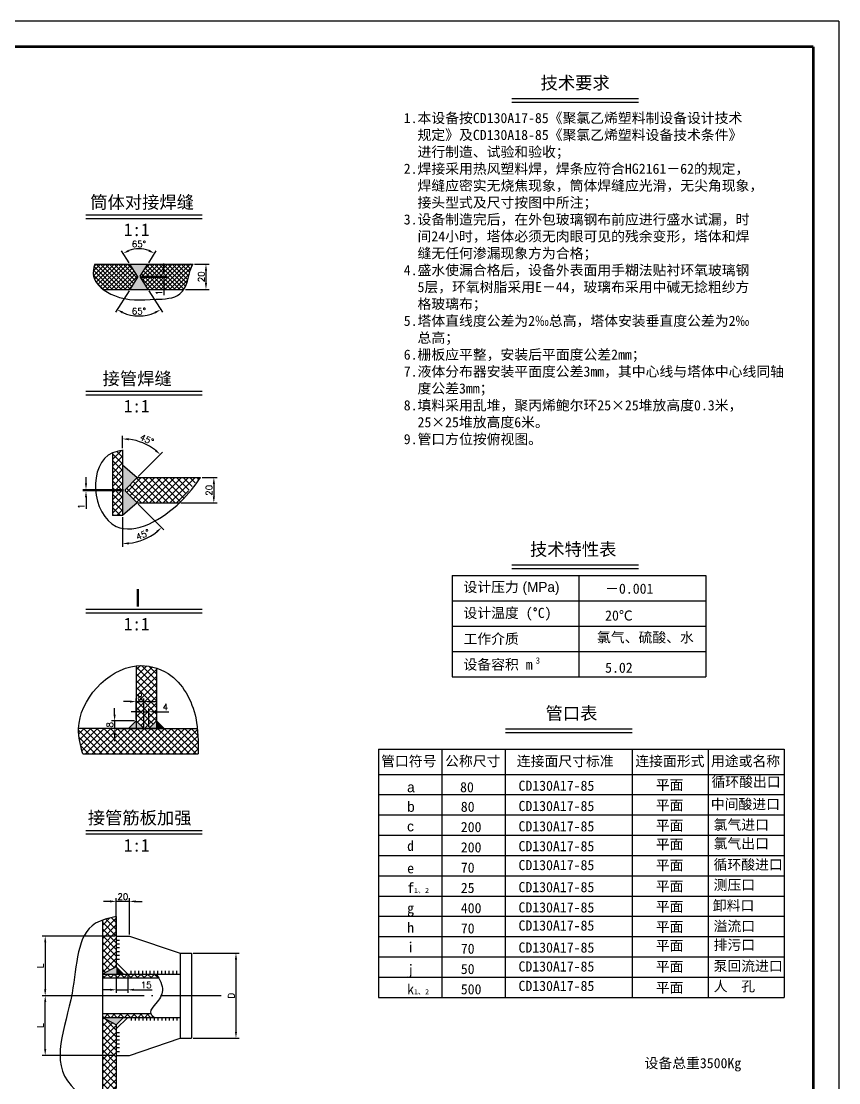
# Model space of a CAD drawing. Extents: x -699 to 795, y -2090 to -821.
# Drawn here: x 472.8 to 795.3, y -1668 to -1249.2 of the extents above; entities that cross this region are included whole.
import ezdxf

# ---------------------------------------------------------------- set-up
doc = ezdxf.new("R2010")
doc.units = 0
doc.header["$MEASUREMENT"] = 0
doc.linetypes.add('ACAD_ISO04W100', pattern=[30.5, 24, -3, 0.5, -3])
doc.layers.get('DEFPOINTS').update_dxf_attribs({"linetype": 'CONTINUOUS'})
for name, color, linetype in [('中线', 1, 'ACAD_ISO04W100'), ('文字', 6, 'CONTINUOUS'), ('标注', 5, 'CONTINUOUS'), ('细线', 4, 'CONTINUOUS'), ('边框线', 7, 'CONTINUOUS')]:
    doc.layers.add(name, color=color, linetype=linetype)
doc.styles.get("Standard").update_dxf_attribs({"font": 'txt.shx'})
doc.styles.add('临时', font='SIMFANG.TTF', dxfattribs={"height": 4})
doc.styles.add('文字', font='SIMFANG.TTF', dxfattribs={"height": 5})
doc.dimstyles.get("Standard").update_dxf_attribs({"dimtxt": 2.5, "dimasz": 2.5, "dimexe": 1.25, "dimexo": 0.625, "dimtad": 1, "dimdec": 4, "dimdsep": 46, "dimlunit": 6, "dimtxsty": 'Standard', "dimcen": 2.5, "dimadec": 0, "dimazin": 0, "dimtfac": 1, "dimtdec": 4, "dimtmove": 0, "dimatfit": 3, "dimfxl": 1, "dimtolj": 1, "dimtzin": 0, "dimarcsym": 0})
pattern_1 = [(45, (-113.764, -71.2914), (-1.3258252, 1.3258252), []), (135, (-113.764, -71.2914), (-1.3258252, -1.3258252), [])]

# ---------------------------------------------------------------- blocks, each defined once
blk = doc.blocks.new('*D40')
at = {"layer": 'DEFPOINTS', "color": 0}
for p in [(521.34, -1339.18), (515.65, -1344.96), (522.7, -1344.96), (518.67, -1349.71), (519.67, -1349.71)]:
    blk.add_point(p, dxfattribs=at)
at = {"layer": '标注', "color": 0, "lineweight": -2}
for p, q in [((515.31, -1344.44), (512.31, -1339.73)), ((523.04, -1344.44), (526.03, -1339.73))]:
    blk.add_line(p, q, dxfattribs=at)
blk.add_arc((519.17, -1350.5), 11.52, 69.9605, 110.0395, dxfattribs=at)
at = {"layer": '标注', "color": 0}
for points in [[(515.41, -1340.05), (515.04, -1339.3), (512.99, -1340.78)], [(523.31, -1339.3), (522.94, -1340.05), (525.36, -1340.78)]]:
    blk.add_solid(points, dxfattribs=at)
at = {"layer": '标注', "color": 0, "insert": (519.17, -1337.1), "char_height": 2.5, "attachment_point": 5}
blk.add_mtext('\\A1;65°', dxfattribs=at)
blk = doc.blocks.new('*D41')
at = {"layer": 'DEFPOINTS', "color": 0}
for p in [(518.67, -1350.21), (519.67, -1350.21), (515.65, -1354.96), (522.7, -1354.96), (516.16, -1365.16)]:
    blk.add_point(p, dxfattribs=at)
at = {"layer": '标注', "color": 0, "lineweight": -2}
for p, q in [((515.31, -1355.49), (509.9, -1363.99)), ((523.04, -1355.49), (528.45, -1363.99))]:
    blk.add_line(p, q, dxfattribs=at)
blk.add_arc((519.17, -1349.43), 16.01, 246.4533, 293.5467, dxfattribs=at)
at = {"layer": '标注', "color": 0}
for points in [[(512.58, -1364.48), (512.97, -1363.74), (510.57, -1362.93)], [(525.38, -1363.74), (525.77, -1364.48), (527.78, -1362.93)]]:
    blk.add_solid(points, dxfattribs=at)
at = {"layer": '标注', "color": 0, "insert": (519.17, -1363.57), "char_height": 2.5, "attachment_point": 5}
blk.add_mtext('\\A1;65°', dxfattribs=at)
blk = doc.blocks.new('*D42')
at = {"layer": 'DEFPOINTS', "color": 0}
for p in [(540.53, -1345.02), (536.88, -1354.96), (545.64, -1354.96)]:
    blk.add_point(p, dxfattribs=at)
at = {"layer": '标注', "color": 0, "lineweight": -2}
for p, q in [((541.16, -1345.02), (546.89, -1345.02)), ((545.64, -1347.52), (545.64, -1352.46)), ((537.51, -1354.96), (546.89, -1354.96))]:
    blk.add_line(p, q, dxfattribs=at)
at = {"layer": '标注', "color": 0}
for points in [[(545.22, -1347.52), (546.06, -1347.52), (545.64, -1345.02)], [(545.22, -1352.46), (546.06, -1352.46), (545.64, -1354.96)]]:
    blk.add_solid(points, dxfattribs=at)
at = {"layer": '标注', "color": 0, "insert": (543.76, -1349.99), "char_height": 2.5, "attachment_point": 5, "rotation": 90}
blk.add_mtext('\\A1;20', dxfattribs=at)
blk = doc.blocks.new('*D43')
at = {"layer": 'DEFPOINTS', "color": 0}
for p in [(519.67, -1349.71), (519.67, -1350.21), (529, -1350.21)]:
    blk.add_point(p, dxfattribs=at)
at = {"layer": '标注', "color": 0, "lineweight": -2}
for p, q in [((529, -1347.21), (529, -1344.71)), ((520.3, -1349.71), (530.25, -1349.71)), ((520.3, -1350.21), (530.25, -1350.21)), ((529, -1349.71), (529, -1350.21)), ((529, -1352.71), (529, -1357.3))]:
    blk.add_line(p, q, dxfattribs=at)
at = {"layer": '标注', "color": 0}
for points in [[(528.58, -1347.21), (529.41, -1347.21), (529, -1349.71)], [(528.58, -1352.71), (529.41, -1352.71), (529, -1350.21)]]:
    blk.add_solid(points, dxfattribs=at)
at = {"layer": '标注', "color": 0, "insert": (527.12, -1356.25), "char_height": 2.5, "attachment_point": 5, "rotation": 90}
blk.add_mtext('\\A1;1', dxfattribs=at)
blk = doc.blocks.new('*D114')
at = {"layer": 'DEFPOINTS', "color": 0}
for p in [(543.5, -1429.25), (535.14, -1439.25), (548.75, -1439.25)]:
    blk.add_point(p, dxfattribs=at)
at = {"layer": '标注', "color": 0, "lineweight": -2}
for p, q in [((544.12, -1429.25), (550, -1429.25)), ((548.75, -1431.75), (548.75, -1436.75)), ((535.76, -1439.25), (550, -1439.25))]:
    blk.add_line(p, q, dxfattribs=at)
at = {"layer": '标注', "color": 0}
for points in [[(548.33, -1431.75), (549.17, -1431.75), (548.75, -1429.25)], [(548.33, -1436.75), (549.17, -1436.75), (548.75, -1439.25)]]:
    blk.add_solid(points, dxfattribs=at)
at = {"layer": '标注', "color": 0, "insert": (546.88, -1434.25), "char_height": 2.5, "attachment_point": 5, "rotation": 90}
blk.add_mtext('\\A1;20', dxfattribs=at)
blk = doc.blocks.new('*D115')
at = {"layer": 'DEFPOINTS', "color": 0}
for p in [(518.15, -1414.68), (512.71, -1418.31), (518.46, -1429.25), (513.71, -1434), (512.71, -1444.25)]:
    blk.add_point(p, dxfattribs=at)
at = {"layer": '标注', "color": 0, "lineweight": -2}
for p, q in [((512.71, -1417.68), (512.71, -1412.71)), ((518.9, -1428.81), (528.47, -1419.24))]:
    blk.add_line(p, q, dxfattribs=at)
blk.add_arc((512.71, -1435), 21.04, 51.8157, 83.1885, dxfattribs=at)
at = {"layer": '标注', "color": 0}
for points in [[(515.18, -1414.53), (515.23, -1413.69), (512.71, -1413.96)], [(525.99, -1418.15), (525.44, -1418.78), (527.59, -1420.12)]]:
    blk.add_solid(points, dxfattribs=at)
at = {"layer": '标注', "color": 0, "insert": (522.3, -1414.19), "char_height": 2.5, "attachment_point": 5, "rotation": 335.2526}
blk.add_mtext('\\A1;45°', dxfattribs=at)
blk = doc.blocks.new('*D116')
at = {"layer": 'DEFPOINTS', "color": 0}
for p in [(512.71, -1418.31), (513.71, -1434.5), (518.46, -1439.25), (512.71, -1444.25), (518.35, -1454.57)]:
    blk.add_point(p, dxfattribs=at)
at = {"layer": '标注', "color": 0, "lineweight": -2}
for p, q in [((518.9, -1439.7), (529.01, -1449.81)), ((512.71, -1444.88), (512.71, -1456.56))]:
    blk.add_line(p, q, dxfattribs=at)
blk.add_arc((512.71, -1433.5), 21.81, 276.5718, 308.424, dxfattribs=at)
at = {"layer": '标注', "color": 0}
for points in [[(525.98, -1450.28), (526.54, -1450.9), (528.13, -1448.93)], [(515.23, -1455.58), (515.18, -1454.75), (512.71, -1455.31)]]:
    blk.add_solid(points, dxfattribs=at)
at = {"layer": '标注', "color": 0, "insert": (520.75, -1451.74), "char_height": 2.5, "attachment_point": 5, "rotation": 23.7792}
blk.add_mtext('\\A1;45°', dxfattribs=at)
blk = doc.blocks.new('*D117')
at = {"layer": 'DEFPOINTS', "color": 0}
for p in [(498.31, -1434.5), (513.71, -1434), (513.71, -1434.5)]:
    blk.add_point(p, dxfattribs=at)
at = {"layer": '标注', "color": 0, "lineweight": -2}
for p, q in [((498.31, -1431.5), (498.31, -1429)), ((513.08, -1434), (497.06, -1434)), ((513.08, -1434.5), (497.06, -1434.5)), ((498.31, -1434), (498.31, -1434.5)), ((498.31, -1437), (498.31, -1441.62))]:
    blk.add_line(p, q, dxfattribs=at)
at = {"layer": '标注', "color": 0}
for points in [[(497.89, -1431.5), (498.72, -1431.5), (498.31, -1434)], [(497.89, -1437), (498.72, -1437), (498.31, -1434.5)]]:
    blk.add_solid(points, dxfattribs=at)
at = {"layer": '标注', "color": 0, "insert": (496.43, -1440.58), "char_height": 2.5, "attachment_point": 5, "rotation": 90}
blk.add_mtext('\\A1;1', dxfattribs=at)
blk = doc.blocks.new('*D118')
at = {"layer": 'DEFPOINTS', "color": 0}
for p in [(523.11, -1521.63), (521.11, -1528.27), (523.11, -1528.26)]:
    blk.add_point(p, dxfattribs=at)
at = {"layer": '标注', "color": 0, "lineweight": -2}
for p, q in [((521.11, -1527.65), (521.11, -1520.38)), ((523.11, -1527.63), (523.11, -1520.38)), ((518.61, -1521.63), (516.11, -1521.63)), ((521.11, -1521.63), (523.11, -1521.63)), ((525.61, -1521.63), (531.03, -1521.63))]:
    blk.add_line(p, q, dxfattribs=at)
at = {"layer": '标注', "color": 0}
for points in [[(518.61, -1521.21), (518.61, -1522.04), (521.11, -1521.63)], [(525.61, -1521.21), (525.61, -1522.04), (523.11, -1521.63)]]:
    blk.add_solid(points, dxfattribs=at)
at = {"layer": '标注', "color": 0, "insert": (529.57, -1519.75), "char_height": 2.5, "attachment_point": 5}
blk.add_mtext('\\A1;4', dxfattribs=at)
blk = doc.blocks.new('*D119')
at = {"layer": 'DEFPOINTS', "color": 0}
for p in [(509.59, -1528.27), (518.11, -1525.27), (518.11, -1528.27)]:
    blk.add_point(p, dxfattribs=at)
at = {"layer": '标注', "color": 0, "lineweight": -2}
for p, q in [((509.59, -1522.77), (509.59, -1520.27)), ((517.49, -1525.27), (508.34, -1525.27)), ((517.49, -1528.27), (508.34, -1528.27)), ((509.59, -1525.27), (509.59, -1528.27)), ((509.59, -1530.77), (509.59, -1533.27))]:
    blk.add_line(p, q, dxfattribs=at)
at = {"layer": '标注', "color": 0}
for points in [[(509.18, -1522.77), (510.01, -1522.77), (509.59, -1525.27)], [(509.18, -1530.77), (510.01, -1530.77), (509.59, -1528.27)]]:
    blk.add_solid(points, dxfattribs=at)
at = {"layer": '标注', "color": 0, "insert": (507.72, -1526.77), "char_height": 2.5, "attachment_point": 5, "rotation": 90}
blk.add_mtext('\\A1;8', dxfattribs=at)
blk = doc.blocks.new('*D120')
at = {"layer": 'DEFPOINTS', "color": 0}
for p in [(521.11, -1517.61), (518.11, -1525.27), (521.11, -1528.27)]:
    blk.add_point(p, dxfattribs=at)
at = {"layer": '标注', "color": 0, "lineweight": -2}
for p, q in [((515.61, -1517.61), (513.11, -1517.61)), ((518.11, -1524.65), (518.11, -1516.36)), ((518.11, -1517.61), (521.11, -1517.61)), ((521.11, -1527.65), (521.11, -1516.36)), ((523.61, -1517.61), (526.11, -1517.61))]:
    blk.add_line(p, q, dxfattribs=at)
at = {"layer": '标注', "color": 0}
for points in [[(515.61, -1517.19), (515.61, -1518.03), (518.11, -1517.61)], [(523.61, -1517.19), (523.61, -1518.03), (521.11, -1517.61)]]:
    blk.add_solid(points, dxfattribs=at)
at = {"layer": '标注', "color": 0, "insert": (519.61, -1515.73), "char_height": 2.5, "attachment_point": 5}
blk.add_mtext('\\A1;8', dxfattribs=at)
blk = doc.blocks.new('*D121')
at = {"layer": 'DEFPOINTS', "color": 0}
for p in [(510.27, -1596.45), (510.27, -1610.12), (515.44, -1610.12)]:
    blk.add_point(p, dxfattribs=at)
at = {"layer": '标注', "color": 0, "lineweight": -2}
for p, q in [((510.27, -1609.49), (510.27, -1595.2)), ((515.44, -1609.49), (515.44, -1595.2)), ((507.77, -1596.45), (505.27, -1596.45)), ((515.44, -1596.45), (510.27, -1596.45)), ((517.94, -1596.45), (520.44, -1596.45))]:
    blk.add_line(p, q, dxfattribs=at)
at = {"layer": '标注', "color": 0}
for points in [[(507.77, -1596.04), (507.77, -1596.87), (510.27, -1596.45)], [(517.94, -1596.04), (517.94, -1596.87), (515.44, -1596.45)]]:
    blk.add_solid(points, dxfattribs=at)
at = {"layer": '标注', "color": 0, "insert": (512.85, -1594.58), "char_height": 2.5, "attachment_point": 5}
blk.add_mtext('\\A1;20', dxfattribs=at)
blk = doc.blocks.new('*D122')
at = {"layer": 'DEFPOINTS', "color": 0}
for p in [(539.93, -1616.88), (539.93, -1650.45), (557.47, -1650.45)]:
    blk.add_point(p, dxfattribs=at)
at = {"layer": '标注', "color": 0, "lineweight": -2}
for p, q in [((540.56, -1616.88), (558.72, -1616.88)), ((557.47, -1619.38), (557.47, -1647.95)), ((540.56, -1650.45), (558.72, -1650.45))]:
    blk.add_line(p, q, dxfattribs=at)
at = {"layer": '标注', "color": 0}
for points in [[(557.06, -1619.38), (557.89, -1619.38), (557.47, -1616.88)], [(557.06, -1647.95), (557.89, -1647.95), (557.47, -1650.45)]]:
    blk.add_solid(points, dxfattribs=at)
at = {"layer": '标注', "color": 0, "insert": (555.6, -1633.67), "char_height": 2.5, "attachment_point": 5, "rotation": 90}
blk.add_mtext('\\A1;D', dxfattribs=at)
blk = doc.blocks.new('*D123')
at = {"layer": 'DEFPOINTS', "color": 0}
for p in [(510.27, -1610.12), (482.21, -1633.67), (510.27, -1633.67)]:
    blk.add_point(p, dxfattribs=at)
at = {"layer": '标注', "color": 0, "lineweight": -2}
for p, q in [((509.64, -1610.12), (480.96, -1610.12)), ((482.21, -1612.62), (482.21, -1631.17)), ((509.64, -1633.67), (480.96, -1633.67))]:
    blk.add_line(p, q, dxfattribs=at)
at = {"layer": '标注', "color": 0}
for points in [[(481.79, -1612.62), (482.63, -1612.62), (482.21, -1610.12)], [(481.79, -1631.17), (482.63, -1631.17), (482.21, -1633.67)]]:
    blk.add_solid(points, dxfattribs=at)
at = {"layer": '标注', "color": 0, "insert": (480.33, -1621.89), "char_height": 2.5, "attachment_point": 5, "rotation": 90}
blk.add_mtext('\\A1;L', dxfattribs=at)
blk = doc.blocks.new('*D124')
at = {"layer": 'DEFPOINTS', "color": 0}
for p in [(482.21, -1633.67), (482.21, -1633.67), (510.27, -1657.22)]:
    blk.add_point(p, dxfattribs=at)
at = {"layer": '标注', "color": 0, "lineweight": -2}
for p, q in [((481.58, -1633.67), (480.96, -1633.67)), ((482.21, -1654.72), (482.21, -1636.17)), ((509.64, -1657.22), (480.96, -1657.22))]:
    blk.add_line(p, q, dxfattribs=at)
at = {"layer": '标注', "color": 0}
for points in [[(481.79, -1636.17), (482.63, -1636.17), (482.21, -1633.67)], [(481.79, -1654.72), (482.63, -1654.72), (482.21, -1657.22)]]:
    blk.add_solid(points, dxfattribs=at)
at = {"layer": '标注', "color": 0, "insert": (480.33, -1645.44), "char_height": 2.5, "attachment_point": 5, "rotation": 90}
blk.add_mtext('\\A1;L', dxfattribs=at)
blk = doc.blocks.new('*D125')
at = {"layer": 'DEFPOINTS', "color": 0}
for p in [(510.27, -1625.12), (514.77, -1625.12), (514.77, -1631.33)]:
    blk.add_point(p, dxfattribs=at)
at = {"layer": '标注', "color": 0, "lineweight": -2}
for p, q in [((510.27, -1625.74), (510.27, -1632.58)), ((514.77, -1625.74), (514.77, -1632.58)), ((507.77, -1631.33), (505.27, -1631.33)), ((510.27, -1631.33), (514.77, -1631.33)), ((517.27, -1631.33), (524.35, -1631.33))]:
    blk.add_line(p, q, dxfattribs=at)
at = {"layer": '标注', "color": 0}
for points in [[(507.77, -1630.91), (507.77, -1631.75), (510.27, -1631.33)], [(517.27, -1630.91), (517.27, -1631.75), (514.77, -1631.33)]]:
    blk.add_solid(points, dxfattribs=at)
at = {"layer": '标注', "color": 0, "insert": (522.06, -1629.45), "char_height": 2.5, "attachment_point": 5}
blk.add_mtext('\\A1;15', dxfattribs=at)

msp = doc.modelspace()

# ---------------------------------------------------------------- hatches: boundary and pattern name
at = {"layer": '标注'}
h = msp.add_hatch(dxfattribs=at)
h.set_pattern_fill('ANSI37', color=256, scale=10, style=0)
h.set_pattern_definition([(45, (-113.764, -71.2914), (-0.8838835, 0.8838835), []), (135, (-113.764, -71.2914), (-0.8838835, -0.8838835), [])])
edge = h.paths.add_edge_path()
edge.add_line((515.64854, -1354.9624), (518.67462, -1350.2124))
edge.add_line((518.67462, -1350.2124), (518.67462, -1349.7124))
edge.add_line((518.67462, -1349.7124), (515.64854, -1344.9624))
edge.add_line((515.64854, -1344.9624), (501.7327, -1344.9624))
edge.add_spline(control_points=[(501.7327, -1344.9624), (501.2984, -1346.60933), (500.5783, -1350.43112), (503.13351, -1353.52934), (505.03421, -1354.9624)], knot_values=[2.736580014, 2.736580014, 2.736580014, 2.736580014, 12.423938265, 25.613683286, 25.613683286, 25.613683286, 25.613683286], degree=3, periodic=0)
edge.add_line((505.03421, -1354.9624), (515.64854, -1354.9624))
edge = h.paths.add_edge_path()
edge.add_spline(control_points=[(536.88305, -1354.9624), (537.52145, -1353.99726), (538.63538, -1351.47245), (539.15234, -1347.95169), (540.11234, -1345.79318), (540.56334, -1344.9624)], knot_values=[92.033950905, 92.033950905, 92.033950905, 92.033950905, 98.880091343, 107.60231373, 113.348598944, 113.348598944, 113.348598944, 113.348598944], degree=3, periodic=0)
edge.add_line((540.56334, -1344.9624), (522.70071, -1344.9624))
edge.add_line((522.70071, -1344.9624), (519.67462, -1349.7124))
edge.add_line((519.67462, -1349.7124), (519.67462, -1350.2124))
edge.add_line((519.67462, -1350.2124), (522.70071, -1354.9624))
edge.add_line((522.70071, -1354.9624), (536.88305, -1354.9624))
for points in [[(522.70071, -1344.9624), (515.64854, -1344.9624), (518.67462, -1349.7124), (518.67462, -1350.2124), (515.64854, -1354.9624), (522.70071, -1354.9624), (519.67462, -1350.2124), (519.67462, -1349.7124)], [(512.70907, -1444.25354), (518.45838, -1439.25354), (513.70907, -1434.50354), (513.70907, -1434.00354), (518.45838, -1429.25354), (512.70907, -1424.25354)], [(526.1124, -1525.2587), (526.1124, -1528.2715), (529.201, -1528.2715)], [(510.26833, -1625.11662), (513.15833, -1625.11662), (510.26833, -1622.22374)]]:
    msp.add_hatch(color=256, dxfattribs=at).paths.add_polyline_path(points)
h = msp.add_hatch(dxfattribs=at)
h.set_pattern_fill('ANSI37', color=256, scale=15, style=0)
h.set_pattern_definition([(45, (-118.594, -71.2914), (-1.3258252, 1.3258252), []), (135, (-118.594, -71.2914), (-1.3258252, -1.3258252), [])])
edge = h.paths.add_edge_path()
edge.add_spline(control_points=[(535.29822, -1439.25354), (536.71126, -1437.19294), (539.34553, -1433.53728), (542.18027, -1430.52888), (543.49866, -1429.25354)], knot_values=[168.626785235, 168.626785235, 168.626785235, 168.626785235, 181.59693568, 192.420905766, 192.420905766, 192.420905766, 192.420905766], degree=3, periodic=0)
edge.add_line((543.49866, -1429.25354), (518.45838, -1429.25354))
edge.add_line((518.45838, -1429.25354), (513.70907, -1434.00354))
edge.add_line((513.70907, -1434.00354), (513.70907, -1434.50354))
edge.add_line((513.70907, -1434.50354), (518.45838, -1439.25354))
edge.add_line((518.45838, -1439.25354), (535.29822, -1439.25354))
edge = h.paths.add_edge_path()
edge.add_spline(control_points=[(512.70907, -1418.30571), (511.30758, -1418.63583), (509.92475, -1418.98456), (508.70907, -1419.49993)], knot_values=[1.010472314, 1.010472314, 1.010472314, 1.010472314, 9.049064366, 9.049064366, 9.049064366, 9.049064366], degree=3, periodic=0)
edge.add_line((508.70907, -1419.49993), (508.70907, -1444.25354))
edge.add_line((508.70907, -1444.25354), (512.70907, -1444.25354))
edge.add_line((512.70907, -1444.25354), (512.70907, -1418.30571))
h = msp.add_hatch(dxfattribs=at)
h.set_pattern_fill('ANSI37', color=256, scale=15, style=0)
h.set_pattern_definition(pattern_1)
edge = h.paths.add_edge_path()
edge.add_line((518.1124, -1525.2715), (521.1124, -1528.2715))
edge.add_line((521.1124, -1528.2715), (523.10021, -1528.2715))
edge.add_line((523.10021, -1528.2715), (526.1124, -1525.18354))
edge.add_line((526.1124, -1525.18354), (526.1124, -1504.38739))
edge.add_spline(control_points=[(526.1124, -1504.38739), (523.55838, -1503.54953), (520.8204, -1503.22726), (518.1124, -1503.51789)], knot_values=[43.752610876, 43.752610876, 43.752610876, 43.752610876, 51.676699754, 51.676699754, 51.676699754, 51.676699754], degree=3, periodic=0)
edge.add_line((518.1124, -1503.51789), (518.1124, -1525.2715))
h.paths.add_polyline_path([(518.15407, -1513.85882), (521.07074, -1513.85882), (521.07074, -1517.60882), (518.15407, -1517.60882)], flags=24)
h = msp.add_hatch(dxfattribs=at)
h.set_pattern_fill('ANSI37', color=256, scale=15, style=0)
h.set_pattern_definition(pattern_1)
edge = h.paths.add_edge_path()
edge.add_line((509.59226, -1528.2715), (495.36772, -1528.2715))
edge.add_spline(control_points=[(495.36772, -1528.2715), (495.27483, -1531.66583), (496.14935, -1534.96867), (497.02387, -1538.2715)], knot_values=[0, 0, 0, 0, 10.136215225, 10.136215225, 10.136215225, 10.136215225], degree=3, periodic=0)
edge.add_line((497.02387, -1538.2715), (542.53341, -1538.2715))
edge.add_spline(control_points=[(542.53341, -1538.2715), (542.56318, -1534.93797), (542.59295, -1531.60445), (542.2576, -1528.2715)], knot_values=[81.532917999, 81.532917999, 81.532917999, 81.532917999, 91.553238361, 91.553238361, 91.553238361, 91.553238361], degree=3, periodic=0)
edge.add_line((542.2576, -1528.2715), (509.59226, -1528.2715))
h = msp.add_hatch(color=256, dxfattribs=at)
h.paths.add_polyline_path([(518.1124, -1525.2715), (515.1124, -1528.2715), (518.1124, -1528.2715)])
h.paths.add_polyline_path([(518.1124, -1528.2715), (521.1124, -1528.2715), (518.1124, -1525.2715)])
h.paths.add_polyline_path([(526.1124, -1525.2587), (526.07483, -1525.22205), (523.10021, -1528.2715), (526.1124, -1528.2715)])
h = msp.add_hatch(dxfattribs=at)
h.set_pattern_fill('ANSI37', color=256, scale=15, style=0)
h.set_pattern_definition(pattern_1)
edge = h.paths.add_edge_path()
edge.add_spline(control_points=[(510.26833, -1602.34815), (508.37363, -1602.79818), (506.47893, -1603.24821), (504.76833, -1603.86666)], knot_values=[0, 0, 0, 0, 5.522317195, 5.522317195, 5.522317195, 5.522317195], degree=3, periodic=0)
edge.add_line((504.76833, -1603.86666), (504.76833, -1625.11662))
edge.add_line((504.76833, -1625.11662), (510.26833, -1622.22374))
edge.add_line((510.26833, -1622.22374), (510.26833, -1602.34815))
edge = h.paths.add_edge_path()
edge.add_line((510.26833, -1645.10949), (504.76833, -1642.21662))
edge.add_line((504.76833, -1642.21662), (504.76833, -1674.60435))
edge.add_spline(control_points=[(504.76833, -1674.60435), (506.90768, -1674.03656), (508.64781, -1672.25356), (510.26833, -1670.10644)], knot_values=[87.682503912, 87.682503912, 87.682503912, 87.682503912, 95.073273744, 95.073273744, 95.073273744, 95.073273744], degree=3, periodic=0)
edge.add_line((510.26833, -1670.10644), (510.26833, -1645.10949))
h = msp.add_hatch(color=256, dxfattribs=at)
h.paths.add_polyline_path([(510.26833, -1622.22374), (504.76833, -1625.11662), (513.15833, -1625.11662)])
h.paths.add_polyline_path([(513.15833, -1642.21662), (504.76833, -1642.21662), (510.26833, -1645.10949)])
h = msp.add_hatch(dxfattribs=at)
h.set_pattern_fill('ANSI37', color=256, scale=15, style=0)
h.set_pattern_definition(pattern_1)
edge = h.paths.add_edge_path()
edge.add_line((523.87899, -1640.71662), (504.76833, -1640.71662))
edge.add_line((504.76833, -1640.71662), (504.76833, -1642.21662))
edge.add_line((504.76833, -1642.21662), (525.30965, -1642.21662))
edge.add_spline(control_points=[(525.30965, -1642.21662), (524.65227, -1641.73804), (524.11977, -1641.24464), (523.87899, -1640.71662)], knot_values=[18.262655528, 18.262655528, 18.262655528, 18.262655528, 20.397550908, 20.397550908, 20.397550908, 20.397550908], degree=3, periodic=0)
edge = h.paths.add_edge_path()
edge.add_line((526.0236, -1625.11662), (504.76833, -1625.11662))
edge.add_line((504.76833, -1625.11662), (504.76833, -1626.61662))
edge.add_line((504.76833, -1626.61662), (526.93183, -1626.61662))
edge.add_spline(control_points=[(526.93183, -1626.61662), (526.64607, -1626.11741), (526.3383, -1625.61717), (526.0236, -1625.11662)], knot_values=[0.735853658, 0.735853658, 0.735853658, 0.735853658, 2.339377606, 2.339377606, 2.339377606, 2.339377606], degree=3, periodic=0)

# ---------------------------------------------------------------- linework, layer by layer
at = {"layer": '中线'}
msp.add_line((551.68998, -1633.66662), (505.16483, -1633.66662), dxfattribs=at)
at = {"layer": '文字'}
for p, q in [((666.36096, -1279.59916), (716.2274, -1279.59916)), ((666.36096, -1281.09788), (716.2274, -1281.09788)), ((498.17588, -1325.54376), (544.12027, -1325.54376)), ((498.17588, -1326.94376), (544.12027, -1326.94376)), ((498.17588, -1395.14327), (544.12027, -1395.14327)), ((498.17588, -1396.54327), (544.12027, -1396.54327)), ((666.36096, -1463.64662), (716.2274, -1463.64662)), ((666.36096, -1465.14535), (716.2274, -1465.14535)), ((642.80572, -1467.86953), (642.80572, -1477.86953)), ((642.80572, -1467.86953), (742.80572, -1467.86953)), ((692.80572, -1467.86953), (692.80572, -1477.86953)), ((742.80572, -1467.86953), (742.80572, -1477.86953)), ((642.80572, -1477.86953), (742.80572, -1477.86953)), ((642.80572, -1477.86953), (642.80572, -1487.86953)), ((692.80572, -1477.86953), (692.80572, -1487.86953)), ((742.80572, -1477.86953), (742.80572, -1487.86953)), ((498.17588, -1481.13475), (544.12027, -1481.13475)), ((498.17588, -1482.53475), (544.12027, -1482.53475)), ((642.80572, -1487.86953), (742.80572, -1487.86953)), ((642.80572, -1487.86953), (742.80572, -1487.86953)), ((642.80572, -1487.86953), (642.80572, -1507.86953)), ((692.80572, -1487.86953), (692.80572, -1507.86953)), ((742.80572, -1487.86953), (742.80572, -1507.86953)), ((642.80572, -1497.86953), (742.80572, -1497.86953)), ((642.80572, -1507.86953), (742.80572, -1507.86953)), ((642.80572, -1507.86953), (742.80572, -1507.86953)), ((663.87637, -1528.35387), (713.74281, -1528.35387)), ((663.87637, -1529.85259), (713.74281, -1529.85259)), ((613.74432, -1536.33404), (773.74432, -1536.33404)), ((613.74432, -1536.33404), (613.74432, -1634.33404)), ((638.74432, -1536.33404), (638.74432, -1634.33404)), ((663.74432, -1536.33404), (663.74432, -1634.33404)), ((713.74432, -1536.33404), (713.74432, -1634.33404)), ((743.74432, -1536.33404), (743.74432, -1634.33404)), ((773.74432, -1536.33404), (773.74432, -1634.33404)), ((613.74432, -1546.33404), (773.74432, -1546.33404)), ((613.74432, -1554.33404), (773.74432, -1554.33404)), ((613.74432, -1562.33404), (773.74432, -1562.33404)), ((498.17588, -1568.43226), (544.12027, -1568.43226)), ((498.17588, -1569.83226), (544.12027, -1569.83226)), ((613.74432, -1570.33404), (773.74432, -1570.33404)), ((613.74432, -1578.33404), (773.74432, -1578.33404)), ((613.74432, -1586.33404), (773.74432, -1586.33404)), ((613.74432, -1594.33404), (773.74432, -1594.33404)), ((613.74432, -1594.33404), (773.74432, -1594.33404)), ((613.74432, -1602.33404), (773.74432, -1602.33404)), ((613.74432, -1610.33404), (773.74432, -1610.33404)), ((613.74432, -1618.33404), (773.74432, -1618.33404)), ((613.74432, -1626.33404), (773.74432, -1626.33404)), ((613.74432, -1634.33404), (773.74432, -1634.33404))]:
    msp.add_line(p, q, dxfattribs=at)
at = {"layer": '标注'}
for p, q in [((515.1124, -1528.2715), (518.1124, -1525.2715)), ((521.1124, -1528.2715), (518.1124, -1525.2715)), ((523.11233, -1528.25908), (526.07483, -1525.22205)), ((529.201, -1528.2715), (526.07483, -1525.22205)), ((510.26833, -1611.70432), (511.54953, -1611.70432)), ((510.26833, -1613.20432), (511.54953, -1613.20432)), ((510.26833, -1614.70432), (511.54953, -1614.70432)), ((510.26833, -1616.20432), (511.54953, -1616.20432)), ((510.26833, -1617.70432), (511.54953, -1617.70432)), ((510.26833, -1619.20432), (511.54953, -1619.20432)), ((510.26833, -1625.11662), (514.26833, -1625.11662)), ((516.18331, -1625.11662), (516.18331, -1623.91662)), ((517.68331, -1625.11662), (517.68331, -1623.91662)), ((519.18331, -1625.11662), (519.18331, -1623.91662)), ((520.68331, -1625.11662), (520.68331, -1623.91662)), ((522.18331, -1625.11662), (522.18331, -1623.91662)), ((523.68331, -1625.11662), (523.68331, -1623.91662)), ((525.18331, -1625.11662), (525.18331, -1623.91662)), ((526.68331, -1625.11662), (526.68331, -1623.91662)), ((528.18331, -1625.11662), (528.18331, -1623.91662)), ((529.68331, -1625.11662), (529.68331, -1623.91662)), ((531.18331, -1625.11662), (531.18331, -1623.91662)), ((532.68331, -1625.11662), (532.68331, -1623.91662)), ((534.18331, -1625.11662), (534.18331, -1623.91662)), ((534.18331, -1625.11662), (534.18331, -1623.91662)), ((534.18331, -1625.11662), (534.18331, -1624.0945)), ((516.18331, -1642.21662), (516.18331, -1643.41662)), ((517.68331, -1642.21662), (517.68331, -1643.41662)), ((519.18331, -1642.21662), (519.18331, -1643.41662)), ((520.68331, -1642.21662), (520.68331, -1643.41662)), ((522.18331, -1642.21662), (522.18331, -1643.41662)), ((523.68331, -1642.21662), (523.68331, -1643.41662)), ((525.18331, -1642.21662), (525.18331, -1643.41662)), ((526.68331, -1642.21662), (526.68331, -1643.41662)), ((528.18331, -1642.21662), (528.18331, -1643.41662)), ((529.68331, -1642.21662), (529.68331, -1643.41662)), ((531.18331, -1642.21662), (531.18331, -1643.41662)), ((532.68331, -1642.21662), (532.68331, -1643.41662)), ((534.18331, -1642.21662), (534.18331, -1643.23873)), ((534.18331, -1642.21662), (534.18331, -1643.41662)), ((534.18331, -1642.21662), (534.18331, -1643.41662)), ((510.26833, -1648.12891), (511.54953, -1648.12891)), ((510.26833, -1649.62891), (511.54953, -1649.62891)), ((510.26833, -1651.12891), (511.54953, -1651.12891)), ((510.26833, -1652.62891), (511.54953, -1652.62891)), ((510.26833, -1654.12891), (511.54953, -1654.12891)), ((510.26833, -1655.62891), (511.54953, -1655.62891))]:
    msp.add_line(p, q, dxfattribs=at)
for points in [[(512.70907, -1418.54008), (508.70907, -1419.49993), (502.03371, -1433.79052), (510.19712, -1448.46767), (535.61459, -1438.79395), (543.49866, -1429.25354)], [(497.02387, -1538.2715), (495.36772, -1528.2715), (518.1124, -1503.51789), (530.69777, -1506.58051), (541.61444, -1524.07073), (542.53341, -1538.2715)]]:
    msp.add_spline(points, degree=3, dxfattribs=at)
for points, knots in [([(510.26833, -1602.34815), (507.30445, -1603.05213), (494.37218, -1606.12384), (495.32481, -1636.31543), (481.44419, -1664.44624), (503.72415, -1677.29852), (508.64781, -1672.25356), (510.26833, -1670.10644)], [0, 0, 0, 0, 8.638552934, 37.692588755, 74.161286348, 87.682503912, 95.073273744, 95.073273744, 95.073273744, 95.073273744]), ([(526.0236, -1625.11662), (527.39577, -1627.29918), (529.66604, -1631.28223), (526.56377, -1636.23346), (522.85493, -1639.97682), (524.43443, -1641.57944), (525.30965, -1642.21662)], [0.735853658, 0.735853658, 0.735853658, 0.735853658, 7.727631651, 13.531487714, 17.55519413, 20.397550908, 20.397550908, 20.397550908, 20.397550908])]:
    msp.add_open_spline(points, degree=3, knots=knots, dxfattribs=at)
at = {"layer": '细线'}
for q in [(201.29931, -1249.16404), (795.29931, -2090.16404)]:
    msp.add_line((795.29931, -1249.16404), q, dxfattribs=at)
at = {"layer": '边框线'}
for p, q in [((501.7327, -1344.9624), (540.56334, -1344.9624)), ((518.67462, -1349.7124), (515.64854, -1344.9624)), ((519.67462, -1349.7124), (522.70071, -1344.9624)), ((518.67462, -1350.2124), (515.64854, -1354.9624)), ((518.67462, -1349.7124), (518.67462, -1350.2124)), ((519.67462, -1349.7124), (519.67462, -1350.2124)), ((519.67462, -1350.2124), (522.70071, -1354.9624)), ((505.03421, -1354.9624), (536.88305, -1354.9624)), ((508.70907, -1419.49993), (508.70907, -1444.25354)), ((512.70907, -1418.30571), (512.70907, -1444.25354)), ((512.70907, -1424.25354), (518.45838, -1429.25354)), ((513.70907, -1434.00354), (518.45838, -1429.25354)), ((518.45838, -1429.25354), (543.49866, -1429.25354)), ((513.70907, -1434.00354), (513.70907, -1434.50354)), ((513.70907, -1434.50354), (518.45838, -1439.25354)), ((518.45838, -1439.25354), (512.70907, -1444.25354)), ((518.45838, -1439.25354), (535.29822, -1439.25354)), ((512.70907, -1444.25354), (508.70907, -1444.25354)), ((518.1124, -1503.51789), (518.1124, -1528.2715)), ((526.1124, -1504.38739), (526.1124, -1528.2715)), ((526.1124, -1528.2715), (495.36772, -1528.2715)), ((509.59226, -1528.2715), (542.2576, -1528.2715)), ((497.02387, -1538.2715), (542.53341, -1538.2715)), ((504.76833, -1603.86666), (504.76833, -1674.60435)), ((510.26833, -1602.34815), (510.26833, -1622.22374)), ((510.26833, -1610.11662), (515.43797, -1610.11662)), ((515.43797, -1610.11662), (535.43183, -1616.88288)), ((510.26833, -1620.61662), (514.76833, -1625.11662)), ((535.43183, -1616.88288), (535.43183, -1633.66662)), ((535.43183, -1616.88288), (539.93183, -1616.88288)), ((539.93183, -1616.88288), (539.93183, -1650.45035)), ((510.26833, -1622.22374), (504.76833, -1625.11662)), ((504.76833, -1625.11662), (535.43183, -1625.11662)), ((510.26833, -1622.22374), (513.15833, -1625.11662)), ((504.76833, -1626.61662), (526.93183, -1626.61662)), ((535.43183, -1633.66662), (535.43183, -1650.45035)), ((504.76833, -1640.71662), (523.87899, -1640.71662)), ((504.76833, -1642.21662), (535.43183, -1642.21662)), ((510.26833, -1645.10949), (504.76833, -1642.21662)), ((510.26833, -1645.10949), (513.15833, -1642.21662)), ((510.26833, -1646.71662), (514.76833, -1642.21662)), ((510.26833, -1645.10949), (510.26833, -1670.10644)), ((515.43797, -1657.21662), (535.43183, -1650.45035)), ((535.43183, -1650.45035), (539.93183, -1650.45035)), ((510.26833, -1657.21662), (515.43797, -1657.21662)), ((512.43797, -1657.21662), (515.43797, -1657.21662))]:
    msp.add_line(p, q, dxfattribs=at)
at = {"layer": '边框线', "const_width": 1}
for points in [[(785.29931, -1259.16404), (226.29931, -1259.16404)], [(785.29931, -1259.16404), (785.29931, -2080.16404)]]:
    msp.add_lwpolyline(points, dxfattribs=at)
at = {"layer": '边框线'}
msp.add_open_spline([(501.7327, -1344.9624), (501.2984, -1346.60933), (500.28371, -1351.99458), (511.34698, -1359.95372), (523.10208, -1358.81716), (535.09109, -1358.68877), (538.52027, -1352.25645), (539.15234, -1347.95169), (540.11234, -1345.79318), (540.56334, -1344.9624)], degree=3, knots=[2.736580014, 2.736580014, 2.736580014, 2.736580014, 12.423938265, 34.972475426, 67.71445062, 87.287604729, 98.880091343, 107.60231373, 113.348598944, 113.348598944, 113.348598944, 113.348598944], dxfattribs=at)

# ---------------------------------------------------------------- texts
at = {"layer": '文字', "attachment_point": 1}
for s, insert, char_height, width, style in [('技术要求', (677.64496, -1270.98152), 5, 52.8659, '文字'), ('1.本设备按CD130A17-85《聚氯乙烯塑料制设备设计技术\\P  规定》及CD130A18-85《聚氯乙烯塑料设备技术条件》\\P  进行制造、试验和验收；\\P2.焊接采用热风塑料焊，焊条应符合HG2161－62的规定，\\P  焊缝应密实无烧焦现象，筒体焊缝应光滑，无尖角现象，\\P  接头型式及尺寸按图中所注；\\P3.设备制造完后，在外包玻璃钢布前应进行盛水试漏，时\\P  间24小时，塔体必须无肉眼可见的残余变形，塔体和焊\\P  缝无任何渗漏现象方为合格；\\P4.盛水使漏合格后，设备外表面用手糊法贴衬环氧玻璃钢\\P  5层，环氧树脂采用E－44，玻璃布采用中碱无捻粗纱方\\P  格玻璃布；\\P5.塔体直线度公差为2‰总高，塔体安装垂直度公差为2‰\\P  总高；\\P6.栅板应平整，安装后平面度公差2mm；\\P7.液体分布器安装平面度公差3mm，其中心线与塔体中心线同轴\\P  度公差3mm；\\P8.填料采用乱堆，聚丙烯鲍尔环25×25堆放高度0.3米，\\P  25×25堆放高度6米。\\P9.管口方位按俯视图。', (623.66691, -1285.35533), 4, 289.833, '文字'), ('筒体对接焊缝', (499.99745, -1318.07717), 5, 52.0163318, '文字'), ('1:1', (513.19421, -1328.93534), 5, 46.5516103, '文字'), ('接管焊缝', (504.85948, -1387.67668), 5, 52.0163318, '文字'), ('1:1', (513.19421, -1398.53485), 5, 46.5516103, '文字'), ('\\fￋￎￌ￥|b0|i0|c134|p2;技术特性表', (673.48473, -1455.02898), 5, 52.8659, '文字'), ('\\fￋￎￌ￥|b0|i0|c134|p2;设计压力 (MPa)', (647.23923, -1470.39087), 4, 52.8659, '文字'), ('－0.001', (703.11427, -1471.05561), 4, 39.4874, '文字'), ('{\\fSimSun|b0|i0|c134|p2;设计温度 (\\Ftxt.shx|c1;%%d\\fSimSun|b0|i0|c134|p2;C)}', (647.23923, -1480.62359), 4, 52.8659, '文字'), ('20℃', (703.11427, -1481.64368), 4, 39.4874, '文字'), ('1:1', (513.19421, -1484.52633), 5, 46.5516103, '文字'), ('\\fￋￎￌ￥|b0|i0|c134|p2;工作介质', (647.23923, -1490.85632), 4, 52.8659, '文字'), ('氯气、硫酸、水', (699.92363, -1490.27073), 4, 39.4874, '文字'), ('设备容积 m', (647.23923, -1500.97269), 4, 52.8659, '文字'), ('3', (675.74953, -1500.16131), 2.5, 3.8254, '文字'), ('5.02', (703.11427, -1502.23983), 4, 39.4874, '文字'), ('\\fￋￎￌ￥|b0|i0|c134|p2;管口表', (679.62366, -1519.73623), 5, 52.8659, '文字'), ('\\fￋￎￌ￥|b0|i0|c134|p2;管口符号', (614.75406, -1539.08052), 4, 33.2247, '文字'), ('\\fￋￎￌ￥|b0|i0|c134|p2;公称尺寸', (639.98022, -1539.08052), 4, 33.2247, '文字'), ('\\fￋￎￌ￥|b0|i0|c134|p2;连接面尺寸标准', (668.28276, -1539.08052), 4, 63.0654, '文字'), ('\\fￋￎￌ￥|b0|i0|c134|p2;连接面形式', (715.04347, -1539.08052), 4, 33.2247, '文字'), ('\\fￋￎￌ￥|b0|i0|c134|p2;用途或名称', (744.88417, -1539.08052), 4, 33.2247, '文字'), ('80', (645.89038, -1549.38098), 4, 34.9091, '文字'), (' CD130A17-85', (666.2121, -1548.81253), 4, 60.0895, '文字'), ('平面', (723.10557, -1548.47675), 4, 24.0358, '文字'), ('循环酸出口', (745.06038, -1547.28314), 4, 35.7675, '文字'), ('\\fￋￎￌ￥|b0|i0|c134|p2;a', (625.00213, -1549.38098), 4, 34.9091, '文字'), ('\\fￋￎￌ￥|b0|i0|c134|p2;b', (625.00213, -1557.10151), 4, 34.9091, '文字'), ('80', (646.17651, -1557.10151), 4, 34.9091, '文字'), (' CD130A17-85', (666.2121, -1556.81253), 4, 60.0895, '文字'), ('平面', (723.10557, -1556.47675), 4, 24.0358, '文字'), ('中间酸进口', (744.82237, -1556.07434), 4, 35.7675, '文字'), ('接管筋板加强', (499.01379, -1560.96566), 5, 52.0163318, '文字'), ('\\fￋￎￌ￥|b0|i0|c134|p2;c', (625.00213, -1564.82203), 4, 34.9091, '文字'), ('200', (646.17651, -1565.10798), 4, 34.9091, '文字'), (' CD130A17-85', (666.2121, -1564.81253), 4, 60.0895, '文字'), ('平面', (723.10557, -1564.47675), 4, 24.0358, '文字'), ('氯气进口', (745.91395, -1564.20375), 4, 35.7675, '文字'), ('1:1', (513.19421, -1571.82383), 5, 46.5516103, '文字'), ('{\\fSimSun|b0|i0|c134|p2;d}', (625.00213, -1572.54256), 4, 34.9091, '文字'), ('200', (646.17651, -1573.11445), 4, 34.9091, '文字'), (' CD130A17-85', (666.2121, -1572.64979), 4, 60.0895, '文字'), ('平面', (723.10557, -1571.89326), 4, 24.0358, '文字'), ('氯气出口', (745.91395, -1571.62025), 4, 35.7675, '文字'), ('e', (625.00213, -1581.38098), 4, 34.9091, '文字'), ('70', (646.17651, -1581.11445), 4, 34.9091, '文字'), (' CD130A17-85', (666.2121, -1580.12092), 4, 60.0895, '文字'), ('平面', (723.10557, -1580.14666), 4, 24.0358, '文字'), ('循环酸进口', (745.91395, -1579.92427), 4, 35.7675, '文字'), ('测压口', (745.91395, -1587.92427), 4, 35.7675, '文字'), ('f{\\H0.5x;1、2}', (625.00213, -1589.10151), 4, 34.9091, '文字'), ('25', (646.17651, -1589.11445), 4, 34.9091, '文字'), (' CD130A17-85', (666.2121, -1588.81253), 4, 60.0895, '文字'), ('平面', (723.10557, -1588.47675), 4, 24.0358, '文字'), ('卸料口', (745.60149, -1596.07434), 4, 35.7675, '文字'), ('g', (625.00213, -1597.10151), 4, 34.9091, '临时'), ('400', (646.17651, -1597.10151), 4, 34.9091, '文字'), (' CD130A17-85', (666.2121, -1596.81253), 4, 60.0895, '文字'), ('平面', (723.10557, -1596.47675), 4, 24.0358, '文字'), (' CD130A17-85', (666.2121, -1603.96246), 4, 60.0895, '文字'), ('溢流口', (745.91395, -1604.20375), 4, 35.7675, '文字'), ('h', (625.00213, -1604.82203), 4, 34.9091, '临时'), ('70', (646.17651, -1605.10798), 4, 34.9091, '文字'), ('平面', (723.10557, -1604.47675), 4, 24.0358, '文字'), ('i', (625.00213, -1612.54256), 4, 34.9091, '临时'), (' CD130A17-85', (666.2121, -1612.64979), 4, 60.0895, '文字'), ('平面', (723.10557, -1611.89326), 4, 24.0358, '文字'), ('排污口', (745.91395, -1611.62025), 4, 35.7675, '文字'), ('70', (646.17651, -1613.11445), 4, 34.9091, '文字'), (' CD130A17-85', (666.2121, -1620.12092), 4, 60.0895, '文字'), ('平面', (723.10557, -1620.14666), 4, 24.0358, '文字'), ('泵回流进口', (745.91395, -1619.92427), 4, 35.7675, '文字'), ('j', (625.00213, -1621.38098), 4, 34.9091, '临时'), ('50', (646.17651, -1621.11445), 4, 34.9091, '文字'), ('k{\\H0.5x;1、2}', (625.00213, -1629.10151), 4, 34.9091, '文字'), ('500', (646.17651, -1629.11445), 4, 34.9091, '文字'), (' CD130A17-85', (666.2121, -1627.79119), 4, 60.0895, '文字'), ('平面', (723.10557, -1628.47675), 4, 24.0358, '文字'), ('人  孔', (745.91395, -1627.92427), 4, 35.7675, '文字'), ('设备总重3500Kg', (718.67444, -1658.25733), 4, 100.1914, '文字')]:
    msp.add_mtext(s, dxfattribs=dict(at, insert=insert, char_height=char_height, width=width, style=style))
at = {"layer": '标注', "insert": (514.01557, -1473.18888), "char_height": 7, "width": 10.9321006, "attachment_point": 1, "style": '文字'}
msp.add_mtext('Ⅰ', dxfattribs=at)

# ---------------------------------------------------------------- dimensions: what is measured, and where the dimension line sits
at = {"layer": '标注'}
for base, line1, line2, picture, middle in [((521.33949, -1339.18437), ((519.67462, -1349.7124), (522.70071, -1344.9624)), ((518.67462, -1349.7124), (515.64854, -1344.9624)), '*D40', (519.17462, -1337.10409)), ((516.16458, -1365.15702), ((519.67462, -1350.2124), (522.70071, -1354.9624)), ((518.67462, -1350.2124), (515.64854, -1354.9624)), '*D41', (519.17462, -1363.56744))]:
    dim = msp.add_angular_dim_2l(base=base, line1=line1, line2=line2, dimstyle='Standard', dxfattribs=at)
    dim.commit()
    dim.dimension.update_dxf_attribs({"geometry": picture, "text_midpoint": middle})
for base, p1, p2, text, picture, middle in [((528.99607, -1350.2124), (519.67462, -1349.7124), (519.67462, -1350.2124), '1', '*D43', (527.12107, -1356.25407)), ((545.63998, -1354.9624), (540.53462, -1345.01553), (536.88305, -1354.9624), '20', '*D42', (543.76498, -1349.98897)), ((548.75046, -1439.25354), (543.49866, -1429.25354), (535.13954, -1439.25354), '20', '*D114', (546.87546, -1434.25354)), ((509.59226, -1528.2715), (518.1124, -1525.2715), (518.1124, -1528.2715), '8', '*D119', (507.71726, -1526.7715)), ((482.20916, -1633.66662), (510.26833, -1610.11662), (510.26833, -1633.66662), 'L', '*D123', (480.33416, -1621.89162)), ((557.4718, -1650.45035), (539.93183, -1616.88288), (539.93183, -1650.45035), 'D', '*D122', (555.5968, -1633.66662)), ((482.20916, -1633.66662), (510.26833, -1657.21662), (482.20916, -1633.66662), 'L', '*D124', (480.33416, -1645.44162))]:
    dim = msp.add_linear_dim(base=base, p1=p1, p2=p2, angle=90, text=text, dimstyle='Standard', dxfattribs=at)
    dim.commit()
    dim.dimension.update_dxf_attribs({"geometry": picture, "text_midpoint": middle})
for base, line1, line2, picture, middle in [((518.15451, -1414.67905), ((513.70907, -1434.00354), (518.45838, -1429.25354)), ((512.70907, -1418.30571), (512.70907, -1444.25354)), '*D115', (521.51744, -1415.89462)), ((518.35286, -1454.56834), ((512.70907, -1418.30571), (512.70907, -1444.25354)), ((513.70907, -1434.50354), (518.45838, -1439.25354)), '*D116', (521.50231, -1453.45993))]:
    dim = msp.add_angular_dim_2l(base=base, line1=line1, line2=line2, dimstyle='Standard', dxfattribs=at)
    dim.commit()
    dim.dimension.update_dxf_attribs({"geometry": picture, "text_midpoint": middle, "dimtype": 162})
dim = msp.add_linear_dim(base=(498.30536, -1434.50354), p1=(513.70907, -1434.00354), p2=(513.70907, -1434.50354), angle=90, text='1', dimstyle='Standard', dxfattribs=at)
dim.commit()
dim.dimension.update_dxf_attribs({"geometry": '*D117', "text_midpoint": (498.30536, -1440.57867), "dimtype": 160})
for base, p1, p2, text, picture, middle in [((521.1124, -1517.60882), (518.1124, -1525.2715), (521.1124, -1528.2715), '8', '*D120', (519.6124, -1515.73382)), ((523.11233, -1521.62621), (521.1124, -1528.2715), (523.11233, -1528.25908), '4', '*D118', (529.57066, -1519.75121)), ((510.26833, -1596.45468), (515.43797, -1610.11662), (510.26833, -1610.11662), '20', '*D121', (512.85315, -1594.57968)), ((514.76833, -1631.3291), (510.26833, -1625.11662), (514.76833, -1625.11662), '15', '*D125', (522.05999, -1629.4541))]:
    dim = msp.add_linear_dim(base=base, p1=p1, p2=p2, text=text, dimstyle='Standard', dxfattribs=at)
    dim.commit()
    dim.dimension.update_dxf_attribs({"geometry": picture, "text_midpoint": middle})

doc.saveas('drawing.dxf')
